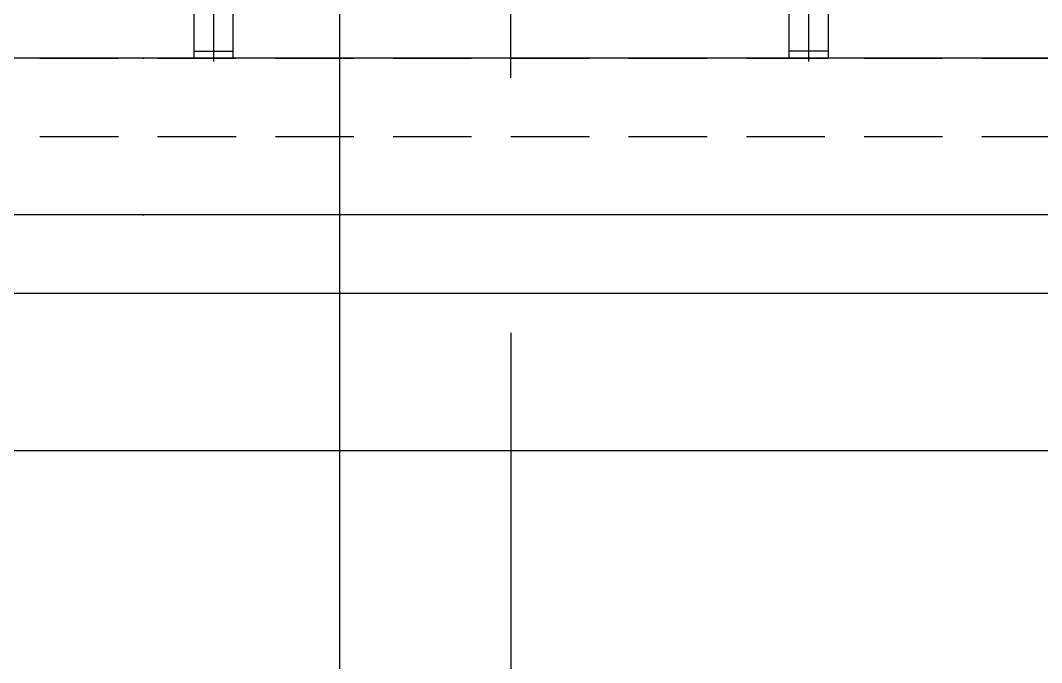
# Model space of a CAD drawing. Header units: millimetres. Extents: x 5349504 to 6791112, y -2212455 to -2153443.
# Drawn here: x 6344513 to 6345813, y -2198694 to -2197876 of the extents above; entities that cross this region are included whole.
import ezdxf

# ---------------------------------------------------------------- set-up
doc = ezdxf.new("R2010")
doc.units = ezdxf.units.MM
doc.header["$LTSCALE"] = 400
doc.linetypes.add('CEN', pattern=[62, 60, -1, 0, -1])
doc.linetypes.add('HIDDEN', pattern=[0.375, 0.25, -0.125])
doc.layers.get('0').update_dxf_attribs({"lineweight": 9})
doc.layers.get('DEFPOINTS').update_dxf_attribs({"color": 140})
for name, color, linetype in [('CEN', 1, 'CEN'), ('EQUIP', 8, 'Continuous'), ('GRND', 8, 'Continuous'), ('HID_UG', 5, 'HIDDEN')]:
    doc.layers.add(name, color=color, linetype=linetype)

# ---------------------------------------------------------------- blocks, each defined once
blk = doc.blocks.new('ADJUST BRACKET-MIDDLE')
at = {"ltscale": 10}
for p, q in [((-20, 220), (-25, 215)), ((-25, 215), (-25, 0)), ((20, 220), (25, 215)), ((25, 215), (25, 0)), ((-5.5, 200), (-5.5, 70)), ((5.5, 70), (5.5, 200)), ((-25, 0), (25, 0))]:
    blk.add_line(p, q, dxfattribs=at)
blk.add_line((20, 220), (-20, 220))
for centre, start, end in [((0, 200), 0, 180), ((0, 70), 180, 0)]:
    blk.add_arc(centre, 5.5, start, end, dxfattribs=at)
at = {"layer": 'EQUIP', "ltscale": 10}
for p, q in [((0, 222.5), (0, -4.5)), ((-7.5, 200), (7.5, 200)), ((-7.5, 70), (7.5, 70)), ((25, 9), (-25, 9))]:
    blk.add_line(p, q, dxfattribs=at)
blk = doc.blocks.new('BL-EQ-SECT_1_20230313')
at = {"layer": 'DEFPOINTS'}
blk.add_line((276.3, 3252.6), (107776.3, 3252.6), dxfattribs=at)
at = {"layer": 'EQUIP'}
for p, q in [((24682.7, 3227.6), (24682.7, 5106.6)), ((22876.3, 2952.6), (26482.7, 2952.6)), ((24682.7, 2902.6), (24682.7, 252.6)), ((26482.7, 2752.6), (22876.3, 2752.6))]:
    blk.add_line(p, q, dxfattribs=at)
at = {"layer": 'EQUIP', "xscale": -1}
blk.add_blockref('ADJUST BRACKET-MIDDLE', (24303.7, 3252.6), dxfattribs=at)
at = {"layer": 'EQUIP'}
blk.add_blockref('ADJUST BRACKET-MIDDLE', (25061.7, 3252.6), dxfattribs=at)

msp = doc.modelspace()

# ---------------------------------------------------------------- linework, layer by layer
at = {"layer": 'CEN'}
for p, q in [((6396932, -2197923.6), (6234214.5, -2197923.6)), ((6369068.9, -2197923.6), (6234214.5, -2197923.6)), ((6359068.9, -2197923.6), (6234214.5, -2197923.6)), ((6396932, -2198123.6), (6234214.5, -2198123.6)), ((6369068.9, -2198123.6), (6234214.5, -2198123.6)), ((6359068.9, -2198123.6), (6234214.5, -2198123.6))]:
    msp.add_line(p, q, dxfattribs=at)

# ---------------------------------------------------------------- next in the draw order: block references
at = {"layer": 'GRND', "xscale": -1}
msp.add_blockref('BL-EQ-SECT_1_20230313', (6369820.1, -2201176.2), dxfattribs=at)

# ---------------------------------------------------------------- next in the draw order: linework, layer by layer
at = {"layer": 'CEN'}
msp.add_line((6344918.9, -2197507.4), (6344918.9, -2200945.9), dxfattribs=at)
at = {"layer": 'HID_UG'}
for points in [[(6343337.4, -2197923.6), (6346937.4, -2197923.6)], [(6343337.4, -2198023.6), (6346937.4, -2198023.6)]]:
    msp.add_lwpolyline(points, dxfattribs=at)

doc.saveas('drawing.dxf')
